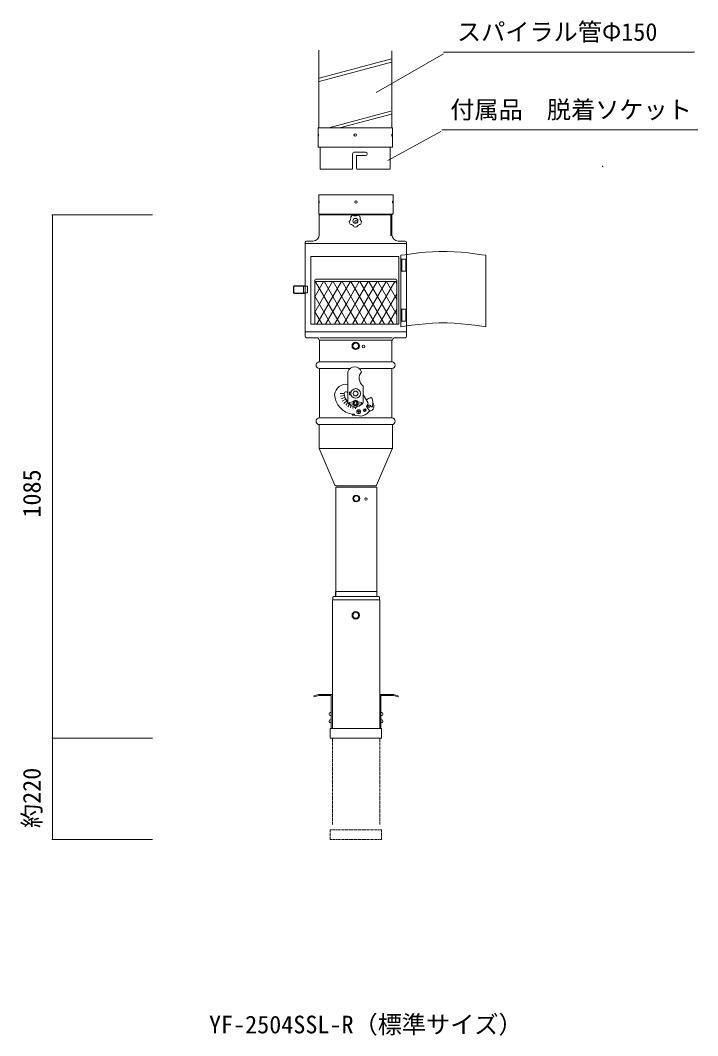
# Model space of a CAD drawing. Units: millimetres, scale not verified. Extents: x -4172 to 3933, y -4340 to 2177.
# Drawn here: x -4172 to 35, y -4320 to 1989 of the extents above; entities that cross this region are included whole.
import ezdxf
from ezdxf.enums import TextEntityAlignment as Align

# ---------------------------------------------------------------- set-up
doc = ezdxf.new("R2010")
doc.units = ezdxf.units.MM
doc.header["$LTSCALE"] = 3
doc.header["$PDMODE"] = 32
doc.header["$PDSIZE"] = 1.5
for name, pattern in [('DASHED1', [1.8, 1.2, -0.6]), ('DASHED2', [3, 2, -1]), ('LONG_DASHED1', [7, 6, -1])]:
    doc.linetypes.add(name, pattern=pattern)
doc.layers.add('1-1_NOTE', color=7, linetype='Continuous', lineweight=9)
doc.styles.add('ＭＳ ゴシック', font='')
doc.styles.get('ＭＳ ゴシック').set_extended_font_data('MS Gothic')

msp = doc.modelspace()

# ---------------------------------------------------------------- linework, layer by layer
at = {"layer": '1-1_NOTE'}
for p, q in [((-2317.978, 1324.521), (-2317.978, 1804.521)), ((-1963.145, 1539.976), (-1543.145, 1779.976)), ((-1865.792, 1320.006), (-1865.792, 1800.006)), ((-1544.158, 1791.368), (15.842, 1791.368)), ((-1867.158, 1750.145), (-2317.158, 1630.145)), ((-1867.158, 1729.83), (-2317.158, 1609.83)), ((-1870.92, 1423.984), (-2256.581, 1321.141)), ((-1867.283, 1406.679), (-2181.507, 1322.887)), ((-2323.509, 1320.929), (-1861.509, 1320.929)), ((-2323.509, 1203.929), (-2323.509, 1320.929)), ((-2323.509, 1295.631), (-2323.509, 1261.466)), ((-1890.539, 1117.541), (-1560.539, 1297.541)), ((-1861.509, 1320.929), (-1861.509, 1203.929)), ((-1555.35, 1307.99), (34.65, 1307.99)), ((-2314.509, 1200.929), (-2320.509, 1200.929)), ((-2317.509, 1200.929), (-1867.509, 1200.929)), ((-2310.104, 1200.318), (-2310.104, 1063.818)), ((-1874.499, 1200.665), (-1874.499, 1063.818)), ((-1870.509, 1200.929), (-1864.509, 1200.929)), ((-2108.308, 1068.818), (-2108.308, 1160.081)), ((-2098.308, 1170.081), (-2027.873, 1170.081)), ((-2027.873, 1149.081), (-2084.308, 1149.081)), ((-2084.308, 1068.818), (-2084.308, 1149.081)), ((-2017.873, 1159.081), (-2017.873, 1160.081)), ((-2113.308, 1063.818), (-2310.104, 1063.818)), ((-2079.308, 1063.818), (-1874.499, 1063.818)), ((-2319.149, 905.194), (-1857.149, 905.194)), ((-2319.149, 788.194), (-2319.149, 905.194)), ((-1857.149, 905.194), (-1857.149, 788.194)), ((-2319.149, 879.896), (-2319.149, 845.732)), ((-3973.249, 780.414), (-3973.249, -2470.668)), ((-3973.249, 780.414), (-3350.88, 780.414)), ((-2310.149, 785.194), (-2316.149, 785.194)), ((-2315.255, 657.194), (-2315.255, 780.414)), ((-2315.255, 780.414), (-1864.649, 780.414)), ((-2313.149, 785.194), (-1863.149, 785.194)), ((-2101.34, 776.194), (-2080.544, 776.194)), ((-1866.149, 785.194), (-1860.149, 785.194)), ((-1864.649, 657.194), (-1864.649, 780.414)), ((-1864.649, 752.194), (-1864.649, 653.199)), ((-2403.186, 602.886), (-1773.186, 602.886)), ((-2403.149, 26.194), (-2403.149, 608.194)), ((-2355.255, 617.194), (-2394.149, 617.194)), ((-1824.649, 617.194), (-1782.149, 617.194)), ((-1773.149, 538.346), (-1773.149, 608.194)), ((-1821.304, 520.657), (-2369.017, 520.657)), ((-2369.017, 520.657), (-2369.017, 100.657)), ((-1821.304, 520.657), (-1821.304, 100.657)), ((-1809.194, 529.535), (-1809.194, 85.535)), ((-1808.554, 430.854), (-1808.554, 505.854)), ((-1281.194, 529.535), (-1281.194, 85.535)), ((-1808.554, 490.854), (-1802.554, 490.854)), ((-1802.554, 445.854), (-1808.554, 445.854)), ((-2337.588, 380.792), (-1839.588, 380.792)), ((-2475.054, 296.788), (-2475.054, 335.188)), ((-2472.654, 296.788), (-2472.654, 335.188)), ((-2470.254, 339.988), (-2407.854, 339.988)), ((-2470.254, 337.588), (-2407.854, 337.588)), ((-2413.749, 336.506), (-2413.749, 295.706)), ((-2389.749, 336.506), (-2413.749, 336.506)), ((-2389.749, 336.506), (-2389.749, 295.706)), ((-2343.588, 374.792), (-2343.588, 100.657)), ((-2343.588, 365.792), (-1833.588, 365.792)), ((-2233.395, 365.792), (-2343.588, 174.931)), ((-2288.82, 365.792), (-2343.588, 270.931)), ((-2339.456, 364.469), (-2186.456, 100.469)), ((-2178.232, 365.844), (-2331.232, 101.844)), ((-2283.271, 364.985), (-2133.271, 100.985)), ((-2123.479, 364.469), (-2276.479, 100.469)), ((-2160.777, 246.236), (-2229.803, 365.792)), ((-2122.544, 365.792), (-2184.39, 258.672)), ((-2021.302, 100.657), (-2174.378, 365.792)), ((-2011.692, 365.792), (-2164.768, 100.657)), ((-2067.118, 365.792), (-2144.048, 232.546)), ((-1965.876, 100.657), (-2118.952, 365.792)), ((-1956.267, 365.792), (-2109.343, 100.657)), ((-1910.45, 100.657), (-2063.526, 365.792)), ((-1900.841, 365.792), (-2053.917, 100.657)), ((-1855.025, 100.657), (-2008.101, 365.792)), ((-1845.415, 365.792), (-1998.491, 100.657)), ((-1833.588, 159.528), (-1952.675, 365.792)), ((-1833.588, 255.528), (-1897.25, 365.792)), ((-1833.588, 351.528), (-1841.824, 365.792)), ((-1833.588, 374.792), (-1833.588, 100.657)), ((-2470.254, 294.388), (-2407.854, 294.388)), ((-2470.254, 291.988), (-2407.854, 291.988)), ((-2413.749, 295.706), (-2389.749, 295.706)), ((-2243.004, 100.657), (-2343.588, 274.874)), ((-2184.39, 258.672), (-2196.972, 236.878)), ((-1833.588, 290.277), (-1943.066, 100.657)), ((-2144.048, 232.546), (-2220.194, 100.657)), ((-2076.727, 100.657), (-2160.777, 246.236)), ((-1833.588, 194.277), (-1887.64, 100.657)), ((-1808.66, 119.391), (-1808.66, 194.391)), ((-2298.43, 100.657), (-2343.588, 178.874)), ((-1808.66, 179.391), (-1802.66, 179.391)), ((-1802.66, 134.391), (-1808.66, 134.391)), ((-2369.017, 100.657), (-1821.304, 100.657)), ((-1773.149, 26.194), (-1773.149, 94.346)), ((-1773.149, 53.194), (-2403.149, 53.194)), ((-2331.149, 17.194), (-2394.149, 17.194)), ((-2314.649, -132.806), (-2314.649, 2.194)), ((-1863.149, 17.194), (-2313.149, 17.194)), ((-1861.649, 2.194), (-2311.649, 2.194)), ((-1864.649, -132.806), (-1864.649, 2.194)), ((-1845.149, 17.194), (-1782.149, 17.194)), ((-1861.649, -132.806), (-2317.649, -132.806)), ((-2314.649, -480.806), (-2314.649, -174.806)), ((-2127.125, -174.806), (-2314.649, -174.806)), ((-1864.649, -174.806), (-2060.347, -174.806)), ((-1864.649, -480.806), (-1864.649, -174.806)), ((-2138.049, -385), (-2138.049, -194.5)), ((-2042.049, -385), (-2042.049, -283)), ((-2160.528, -329.5), (-2185.37, -329.5)), ((-2159.457, -341.738), (-2183.922, -346.052)), ((-2156.278, -353.605), (-2179.621, -362.102)), ((-2151.086, -364.739), (-2172.599, -377.16)), ((-2144.039, -374.803), (-2163.069, -390.771)), ((-2127.549, -337.75), (-2127.549, -321.25)), ((-2118.892, -321.25), (-2127.549, -321.25)), ((-2118.892, -337.75), (-2127.549, -337.75)), ((-2013.942, -385.058), (-2042.487, -336.139)), ((-2137.44, -385.979), (-2151.32, -402.52)), ((-2128.752, -396.536), (-2137.709, -412.05)), ((-2127.531, -393.838), (-2105.049, -396.838)), ((-2117.474, -404.849), (-2122.651, -419.072)), ((-2104.273, -410.169), (-2106.601, -423.373)), ((-2090.049, -418), (-2090.049, -424.821)), ((-2075.569, -444.141), (-2075.449, -441.144)), ((-2072.451, -441.264), (-2075.449, -441.144)), ((-2052.567, -393.838), (-2075.049, -396.838)), ((-2072.451, -441.264), (-2072.33, -438.267)), ((-2069.333, -438.387), (-2072.33, -438.267)), ((-2069.453, -441.385), (-2069.333, -438.387)), ((-2066.456, -441.506), (-2069.453, -441.385)), ((-2066.576, -444.503), (-2066.456, -441.506)), ((-2021.148, -455.056), (-2001.027, -437.651)), ((-2021.059, -403.465), (-2014.594, -395.097)), ((-2007.294, -430.405), (-2020.744, -414.855)), ((-2001.027, -437.651), (-2007.294, -430.405)), ((-1992.779, -410.499), (-1996.982, -405.64)), ((-2313.966, -480.953), (-1863.388, -480.953)), ((-2111.17, -458.964), (-2097.049, -458.322)), ((-2111.034, -461.961), (-2111.17, -458.964)), ((-2108.325, -464.78), (-2108.001, -461.823)), ((-2066.94, -469.318), (-2108.325, -464.78)), ((-2072.572, -444.262), (-2075.569, -444.141)), ((-2072.692, -447.259), (-2072.572, -444.262)), ((-2069.695, -447.38), (-2072.692, -447.259)), ((-2069.695, -447.38), (-2069.574, -444.383)), ((-2066.576, -444.503), (-2069.574, -444.383)), ((-2316.149, -522.806), (-2316.149, -642.806)), ((-2316.12, -668.571), (-2316.12, -523.876)), ((-2127.149, -522.806), (-2314.266, -522.806)), ((-1864.649, -522.806), (-2127.149, -522.806)), ((-1861.343, -670.43), (-1861.343, -522.092)), ((-2219.415, -898.7), (-2315.567, -671.297)), ((-2312.056, -671.753), (-1860.623, -671.753)), ((-1959.855, -898.762), (-1861.922, -673.218)), ((-2213.167, -910.668), (-1958.167, -910.668)), ((-2213.167, -910.668), (-2213.167, -1591.668)), ((-1966.276, -902.974), (-2212.968, -902.974)), ((-1958.167, -910.668), (-1958.167, -1591.668)), ((-2215.649, -1560.239), (-1957.649, -1560.239)), ((-2215.649, -1560.239), (-2215.649, -1584.333)), ((-1957.649, -1584.333), (-1957.649, -1560.239)), ((-2234.316, -1611.191), (-2230.703, -1611.191)), ((-2234.316, -1611.191), (-2234.316, -2409.652)), ((-2232.029, -1595.137), (-2232.029, -1611.431)), ((-1941.35, -1611.431), (-2232.029, -1611.431)), ((-2226.149, -1590.333), (-1947.149, -1590.333)), ((-1945.059, -1611.458), (-1938.571, -1611.458)), ((-1941.35, -1594.794), (-1941.35, -1611.431)), ((-1938.571, -1611.458), (-1938.571, -2409.652)), ((-2319.667, -2200.668), (-2349.667, -2208.706)), ((-2318.877, -2206.668), (-2348.114, -2214.502)), ((-2319.667, -2200.668), (-2235.667, -2200.668)), ((-1854.667, -2200.668), (-1938.667, -2200.668)), ((-1855.457, -2206.668), (-1826.22, -2214.502)), ((-2349.667, -2208.706), (-2348.114, -2214.502)), ((-2253.667, -2323.668), (-2253.667, -2317.668)), ((-2247.667, -2311.668), (-2241.667, -2311.668)), ((-2247.667, -2329.668), (-2241.667, -2329.668)), ((-2241.667, -2311.668), (-2241.667, -2329.668)), ((-1932.667, -2311.668), (-1932.667, -2329.668)), ((-1926.667, -2311.668), (-1932.667, -2311.668)), ((-1926.667, -2329.668), (-1932.667, -2329.668)), ((-1920.667, -2323.668), (-1920.667, -2317.668)), ((-2253.667, -2368.668), (-2253.667, -2362.668)), ((-2247.667, -2356.668), (-2241.667, -2356.668)), ((-2247.667, -2374.668), (-2241.667, -2374.668)), ((-2241.667, -2356.668), (-2241.667, -2374.668)), ((-1932.667, -2356.668), (-1932.667, -2374.668)), ((-1926.667, -2356.668), (-1932.667, -2356.668)), ((-1926.667, -2374.668), (-1932.667, -2374.668)), ((-1920.667, -2368.668), (-1920.667, -2362.668)), ((-2247.667, -2410.668), (-2247.667, -2470.668)), ((-2241.667, -2410.668), (-2247.667, -2410.668)), ((-2241.667, -2410.668), (-1938.667, -2410.668)), ((-2238.667, -2410.668), (-1938.667, -2410.668)), ((-2238.667, -2410.668), (-1938.667, -2410.668)), ((-2232.667, -2410.668), (-1935.667, -2410.668)), ((-1932.667, -2410.668), (-1926.667, -2410.668)), ((-1929.667, -2410.668), (-1929.667, -2470.668)), ((-3973.249, -2470.668), (-3973.249, -3100.668)), ((-3973.249, -2470.668), (-3350.88, -2470.668)), ((-2247.667, -2470.668), (-1929.667, -2470.668)), ((-3973.249, -3100.668), (-3350.88, -3100.668))]:
    msp.add_line(p, q, dxfattribs=at)
at = {"layer": '1-1_NOTE', "linetype": 'DASHED1'}
for p, q in [((-1870.314, 650.918), (-1870.314, 782.918)), ((-1802.554, 505.854), (-1802.554, 430.854)), ((-1773.149, 94.346), (-1773.149, 538.346)), ((-1778.554, 430.854), (-1808.554, 430.854)), ((-1808.66, 194.391), (-1778.66, 194.391)), ((-1802.66, 194.391), (-1802.66, 119.391)), ((-1778.66, 194.391), (-1778.66, 119.391)), ((-1778.66, 119.391), (-1808.66, 119.391))]:
    msp.add_line(p, q, dxfattribs=at)
at = {"layer": '1-1_NOTE', "linetype": 'DASHED2'}
for p, q in [((-2232.667, -2470.668), (-2232.667, -3010.668)), ((-1938.667, -2470.668), (-1938.667, -3010.668)), ((-2247.667, -3040.668), (-2247.667, -3100.668)), ((-2247.667, -3040.668), (-1929.667, -3040.668)), ((-1929.667, -3040.668), (-1929.667, -3100.668)), ((-2247.667, -3100.668), (-1929.667, -3100.668))]:
    msp.add_line(p, q, dxfattribs=at)
at = {"layer": '1-1_NOTE'}
for points in [[(-1809.194, 529.535), (-1784.337, 532.914), (-1741.479, 538.566), (-1698.622, 543.731), (-1655.765, 548.101), (-1612.908, 551.369), (-1570.051, 553.226), (-1545.194, 553.535), (-1520.337, 553.226), (-1477.479, 551.369), (-1434.622, 548.101), (-1391.765, 543.731), (-1348.908, 538.566), (-1306.051, 532.914), (-1281.194, 529.535)], [(-1809.194, 85.535), (-1784.337, 88.914), (-1741.479, 94.566), (-1698.622, 99.731), (-1655.765, 104.101), (-1612.908, 107.369), (-1570.051, 109.226), (-1545.194, 109.535), (-1520.337, 109.226), (-1477.479, 107.369), (-1434.622, 104.101), (-1391.765, 99.731), (-1348.908, 94.566), (-1306.051, 88.914), (-1281.194, 85.535)], [(-2127.531, -393.838), (-2127.531, -384.838), (-2105.049, -381.838)], [(-2098.299, -411.391), (-2090.049, -418), (-2081.799, -411.391)], [(-2052.567, -393.838), (-2052.567, -384.838), (-2075.049, -381.838)], [(-2111.034, -461.961), (-2096.913, -461.319), (-2097.049, -458.322)], [(-2318.877, -2206.668), (-2241.667, -2206.668), (-2241.667, -2410.668)], [(-1855.457, -2206.668), (-1932.667, -2206.668), (-1932.667, -2410.668)], [(-1854.667, -2200.668), (-1824.667, -2208.706), (-1826.22, -2214.502)]]:
    msp.add_lwpolyline(points, dxfattribs=at)
at = {"layer": '1-1_NOTE', "linetype": 'DASHED1'}
msp.add_lwpolyline([(-1808.554, 505.854), (-1778.554, 505.854), (-1778.554, 430.854)], dxfattribs=at)
at = {"layer": '1-1_NOTE'}
msp.add_lwpolyline([(-2038.498, -426.43), (-2041.449, -434.933), (-2035.561, -441.74), (-2026.722, -440.044), (-2023.771, -431.542), (-2029.659, -424.735)], close=True, dxfattribs=at)
for centre, radius in [((-2092.509, 1275.929), 7.5), ((-2088.149, 860.194), 7.5), ((-2090.942, 742.783), 15.75), ((-2088.149, 737.194), 7.5), ((-2089.248, -33.877), 23), ((-2089.038, -33.915), 18), ((-2041.157, -37.82), 8), ((-2090.049, -329.5), 30), ((-2090.049, -329.5), 15), ((-2090.049, -389.338), 15), ((-2090.049, -389.338), 9), ((-2071.013, -442.823), 12), ((-2032.61, -433.237), 4.5), ((-2006.058, -408.991), 7.5), ((-2006.058, -408.991), 6), ((-2085.667, -982.215), 21), ((-2085.667, -982.215), 16.654), ((-2025.667, -985.668), 7.5), ((-2089.248, -1707.877), 23), ((-2089.038, -1707.915), 18)]:
    msp.add_circle(centre, radius, dxfattribs=at)
for centre, radius, start, end in [((-2320.509, 1203.929), 3, 180, 270), ((-1864.509, 1203.929), 3, 270, 0), ((-2098.308, 1160.081), 10, 90, 180), ((-2027.873, 1160.081), 10, 0, 90), ((-2027.873, 1159.081), 10, 270, 0), ((-2113.308, 1068.818), 5, 270, 0), ((-2079.308, 1068.818), 5, 180, 270), ((-2316.149, 788.194), 3, 180, 270), ((-2310.149, 779.194), 6, 0, 90), ((-2148.719, 761.556), 29.25, 312.17187, 11.82813), ((-2090.942, 742.783), 38.25, 112.35627, 139.64373), ((-2090.942, 803.533), 29.25, 240.17187, 299.82813), ((-2090.942, 742.783), 38.25, 40.35627, 67.64373), ((-2033.165, 761.556), 29.25, 168.17187, 227.82813), ((-1866.149, 779.194), 6, 90, 180), ((-1860.149, 788.194), 3, 270, 0), ((-2090.942, 742.783), 38.25, 184.35627, 211.64373), ((-2126.65, 693.636), 29.25, 24.17187, 83.82813), ((-2090.942, 742.783), 38.25, 256.35627, 283.64373), ((-2055.234, 693.636), 29.25, 96.17187, 155.82813), ((-2091.054, 742.783), 38.25, 328.35627, 355.64373), ((-2090.942, 742.783), 38.25, 328.35627, 355.64373), ((-2355.255, 657.194), 40, 270, 0), ((-1824.649, 657.194), 40, 180, 270), ((-2394.149, 608.194), 9, 90, 180), ((-1782.149, 608.194), 9, 0, 90), ((-2337.588, 374.792), 6, 90, 180), ((-1839.588, 374.792), 6, 0, 90), ((-2470.254, 335.188), 4.8, 90, 180), ((-2470.254, 335.188), 2.4, 90, 180), ((-2407.854, 335.188), 4.8, 15.93796, 90), ((-2407.854, 335.188), 2.4, 33.31165, 90), ((-2470.254, 296.788), 4.8, 180, 270), ((-2470.254, 296.788), 2.4, 180, 270), ((-2407.854, 296.788), 2.4, 270, 333.20451), ((-2407.854, 296.788), 4.8, 270, 346.97339), ((-2394.149, 26.194), 9, 180, 270), ((-2331.149, 2.194), 15, 0, 90), ((-1845.149, 2.194), 15, 90, 180), ((-1782.149, 26.194), 9, 270, 0), ((-2314.649, -153.806), 21, 90, 270), ((-2095.46, -209.73), 45.23, 19.67743, 160.32256), ((-1864.649, -153.806), 21, 270, 90), ((-2007.487, -233.862), 60.076, 139.06517, 234.87869), ((-2148.827, -344.149), 72.129, 81.40654, 172.99953), ((-2090.049, -329.5), 130.5, 182.57289, 262.23984), ((-2149.298, -330.136), 11.249, 90, 181.22952), ((-2090.049, -329.5), 70.5, 180.51668, 227.08981), ((-2149.298, -330.136), 11.249, 3.23477, 90), ((-2090.049, -389.338), 18, 90, 156.05156), ((-2090.049, -389.338), 18, 23.94843, 90), ((-1959.363, -458.349), 109.221, 109.2178, 125.62424), ((-1993.059, -359.02), 4.5, 80.26373, 119.82397), ((-1993.059, -359.02), 4.5, 358.37778, 80.26373), ((-2085.227, -390.329), 101.748, 350.44992, 19.28555), ((-2090.049, -355.833), 56.167, 211.28448, 261.55359), ((-2090.049, -389.338), 18, 203.94843, 336.05156), ((-2090.049, -355.833), 56.167, 278.4464, 328.7155), ((-2013.937, -408.967), 9, 142.30957, 220.8582), ((-2006.058, -413.49), 12, 45, 220.8582), ((-2021.715, -389.594), 9, 322.30957, 30.26373), ((-2006.058, -408.991), 30, 277.19296, 41.19754), ((-1989.376, -407.555), 4.5, 220.8582, 4.3978), ((-2314.649, -501.806), 21, 90, 270), ((-2060.4, -409.676), 60, 263.74202, 310.8582), ((-1864.649, -501.806), 21, 270, 90), ((-2309.12, -667.513), 7, 180, 203.82426), ((-2309.12, -668.571), 7, 180, 202.91998), ((-1868.343, -667.524), 7, 335.83337, 0), ((-1868.343, -670.43), 7, 336.52901, 0), ((-2212.968, -895.974), 7, 202.91998, 270), ((-1966.276, -895.974), 7, 270, 336.52901), ((-2226.149, -1596.333), 6, 90, 168.5044), ((-2221.649, -1584.333), 6, 270, 0), ((-1951.649, -1584.333), 6, 180, 270), ((-1947.149, -1596.333), 6, 14.86326, 90), ((-2247.667, -2317.668), 6, 90, 180), ((-2247.667, -2323.668), 6, 180, 270), ((-1926.667, -2317.668), 6, 0, 90), ((-1926.667, -2323.668), 6, 270, 0), ((-2247.667, -2362.668), 6, 90, 180), ((-2247.667, -2368.668), 6, 180, 270), ((-1926.667, -2362.668), 6, 0, 90), ((-1926.667, -2368.668), 6, 270, 0)]:
    msp.add_arc(centre, radius, start, end, dxfattribs=at)
at = {"layer": '1-1_NOTE', "linetype": 'LONG_DASHED1'}
msp.add_arc((-2006.058, -413.49), 59.25, 73.48132, 80.26373, dxfattribs=at)
at = {"layer": '1-1_NOTE'}
for centre, start_param, end_param in [((-2323.509, 1275.929), 3.14159265, 6.28318531), ((-1861.509, 1275.929), 0, 3.14159265), ((-2319.149, 860.194), 3.14159265, 6.28318531), ((-1857.149, 860.194), 0, 3.14159265)]:
    msp.add_ellipse(centre, major_axis=(0, 7.8), ratio=0.5, start_param=start_param, end_param=end_param, dxfattribs=at)
at = {"layer": '1-1_NOTE', "color": 1}
msp.add_point((-555.504, 1080.929), dxfattribs=at)
at = {"layer": '1-1_NOTE'}
for p in [(-3973.249, 780.414), (-3970.617, 779.194), (-3973.249, -2470.668), (-3973.249, -3100.668)]:
    msp.add_point(p, dxfattribs=at)

# ---------------------------------------------------------------- texts
at = {"layer": '1-1_NOTE', "color": 3, "style": 'ＭＳ ゴシック'}
for s, p in [('スパイラル管Φ150', (-1460.361, 1829.458)), ('付属品\u3000脱着ソケット', (-1502.024, 1346.08)), ('YF-2504SSL-R（標準サイズ）', (-3000.6, -4338.348))]:
    msp.add_text(s, height=110, dxfattribs=at).set_placement(p, align=Align.BOTTOM_LEFT)
for s, p in [('1085', (-4013.226, -1100.614)), ('約220', (-4013.226, -3029.371))]:
    msp.add_text(s, height=110, rotation=90, dxfattribs=at).set_placement(p, align=Align.BOTTOM_LEFT)

doc.saveas('drawing.dxf')
